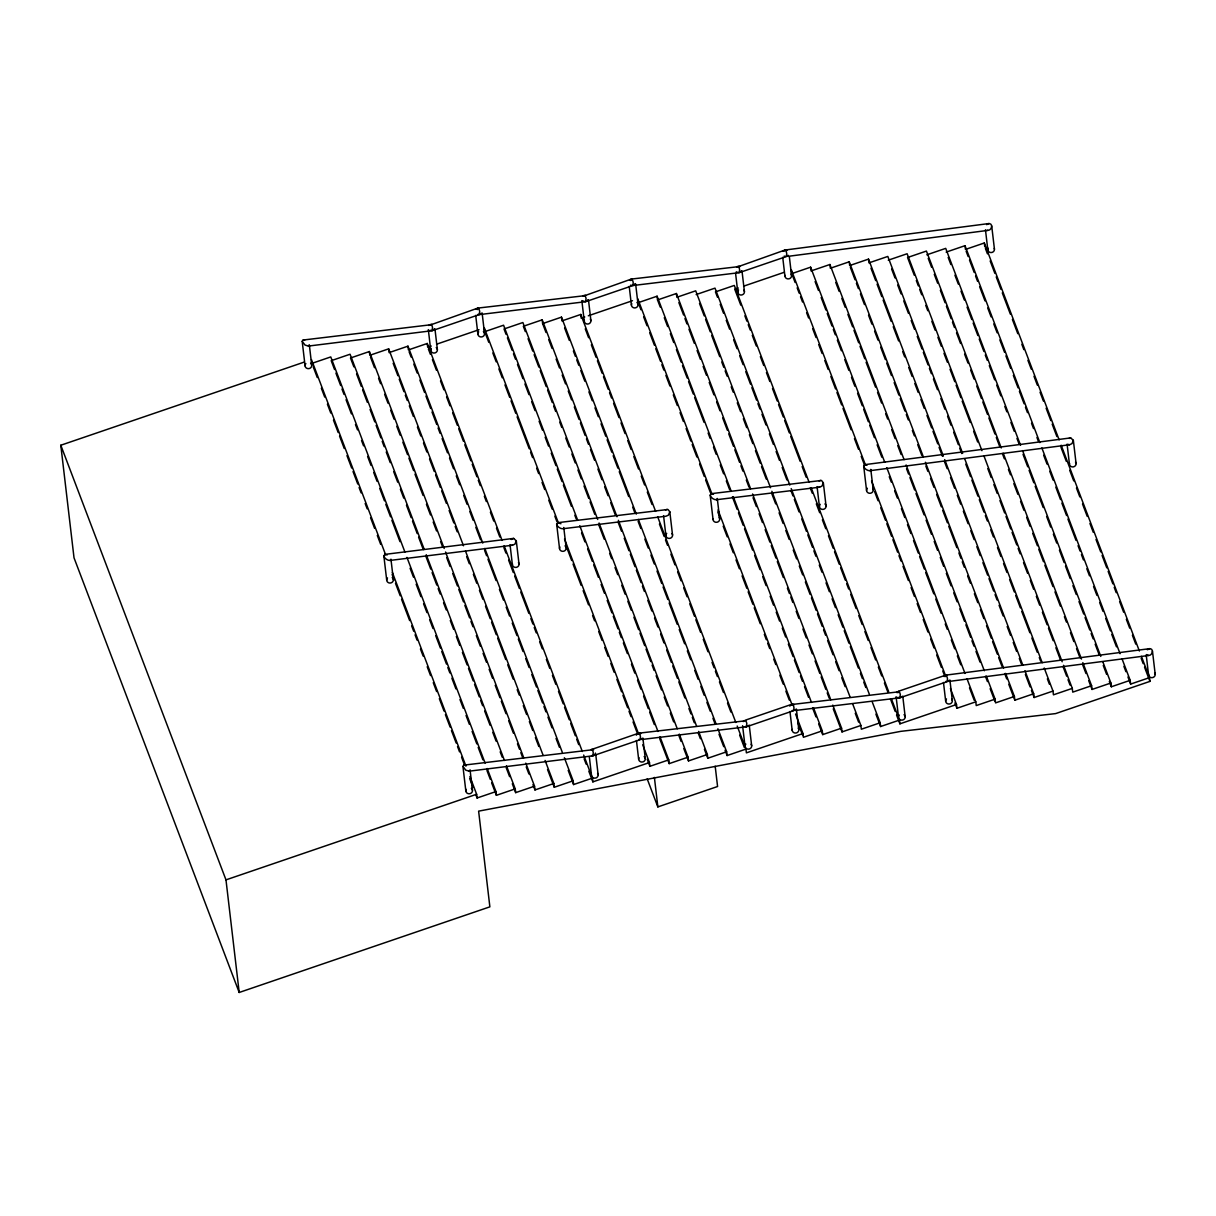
<?xml version="1.0" encoding="UTF-8"?>
<svg xmlns="http://www.w3.org/2000/svg" width="1216" height="1216" viewBox="0 0 1216 1216"><rect width="100%" height="100%" fill="white"/><g stroke="black" fill="none" stroke-linecap="round" stroke-linejoin="round"><path stroke-width="1.5" d="M516.298 540.816L514.915 544.145L512.483 545.239L390.032 560.439C387.342 560.85 382.052 556.806 384.742 554.405L513.638 538.399L516.298 540.816L519.019 564.057M669.818 511.799L668.435 515.143L666.003 516.222L562.856 528.747C560.15 529.142 554.876 525.084 557.551 522.698L667.964 509.474L669.818 511.799L672.539 535.04M823.338 482.782L821.955 486.126L819.523 487.206L716.376 499.73C713.67 500.126 708.396 496.067 711.071 493.681L821.484 480.457L823.338 482.782L826.059 506.023M737.23 267.018L784.974 250.04L989.049 223.531C993.502 223.714 991.633 230.538 987.909 230.386L788.12 256.333M1073.348 440.314L1071.965 443.658L1069.548 444.752L869.896 470.698C867.19 471.124 861.916 467.081 864.591 464.679L1070.688 437.912L1073.348 440.314L1076.084 463.57M897.94 692.786L898.32 691.326L945.729 675.154L1149.804 648.645C1154.258 648.812 1152.388 655.637 1148.664 655.485L948.875 681.446M945.09 676.674L945.455 675.23M477.295 309.594L477.949 308.074L584.957 295.67A3.253 1.018 76.7 0 1 586.066 298.558L585.565 301.705L479.195 314.625L479.697 311.478A3.253 1.018 76.7 0 0 478.587 308.575L477.949 308.074M630.815 280.577L631.469 279.057L738.477 266.654A3.253 1.018 76.7 0 1 739.586 269.542L739.358 272.612L786.509 256.5L786.706 253.445A3.253 0.988 76.5 0 0 785.597 250.557L784.974 250.04M302.191 341.316L303.103 340.039L431.437 324.687A3.253 1.003 76.6 0 1 432.531 327.575L432.06 330.722L308.408 346.074L305.018 345.055L302.191 341.316L305.079 365.864M462.946 766.43L463.858 765.138L592.192 749.786A3.253 1.003 76.6 0 1 593.286 752.689L592.815 755.835L469.163 771.172L465.774 770.154L462.946 766.43L465.834 790.962M784.381 250.906L784.715 250.116M430.19 325.052L477.675 308.15M583.71 296.035L631.195 279.133M638.096 734.054L638.704 733.187L745.712 720.769A3.253 1.018 76.7 0 1 746.822 723.672L746.32 726.818L641.82 739.495M638.43 733.263L591.082 749.664A3.329 3.086 -6.7 0 1 593.621 749.755M585.838 301.629L632.989 285.517L633.202 282.462A3.253 1.018 76.7 0 0 632.107 279.558L631.469 279.057M593.074 755.744L640.224 739.647L640.437 736.577A3.253 1.018 76.7 0 0 639.342 733.689L638.704 733.187M795.34 710.478L899.84 697.802L900.326 694.655A3.253 1.018 76.7 0 0 899.232 691.752L791.738 704.535A3.329 3.086 -6.7 0 1 794.291 704.626M746.594 726.742L793.744 710.63L793.957 707.56A3.253 1.018 76.7 0 0 792.862 704.672L792.224 704.17M870.732 469.999L869.896 470.698M390.868 559.755L390.032 560.439M469.999 770.488L469.163 771.172M717.212 499.046L716.376 499.73M986.632 224.641L989.049 223.531M1147.372 649.739L1149.804 648.645M511.206 539.494L513.638 538.399M308.408 346.074L309.32 344.782L311.722 365.286M1069.016 438.429L1070.688 437.912M665.471 509.914L667.158 509.398M818.991 480.898L820.663 480.381M1141.398 656.336L1149.5 677.631L1149.941 681.386L1055.64 713.594L900.798 731.348L478.618 811.148L489.866 906.847L239.202 992.469L74.024 557.825L60.8 445.238L304.304 362.064M311.904 363.371L330.767 356.926L404.928 552.064M444.205 548.462L369.36 351.546L350.497 357.99L353.871 366.852M432.318 330.646L479.469 314.534M463.494 545.771L388.664 348.855L369.801 355.3L369.36 351.546M482.798 543.081L407.968 346.165L389.105 352.61L388.664 348.855M502.102 540.406L427.257 343.474L408.409 349.919L407.968 346.165M431.239 346.028L427.698 347.229L427.257 343.474M436.544 344.219L478.982 329.718M488.771 342.304L484.728 331.664L503.576 325.219L577.737 520.357M617.014 516.754L542.184 319.838L523.321 326.283L525.342 331.603M545.999 332.47L542.625 323.593L561.488 317.148L636.318 514.079M655.622 511.389L580.777 314.458L561.929 320.902L561.488 317.148M584.759 317.011L581.218 318.212L580.777 314.458M588.301 315.795L632.502 300.702M731.257 491.355L657.096 296.202L638.248 302.647L637.807 298.893L711.968 494.03M660.242 307.055L657.537 299.957L676.4 293.512L750.561 488.665M696.145 294.576L714.993 288.131L789.838 485.062M738.279 287.994L734.738 289.195L740.802 305.17M743.584 286.186L784.244 272.293M884.777 462.338L810.616 267.186L791.753 273.63L791.312 269.876L865.473 465.014M904.081 459.648L829.92 264.495L811.057 270.94L810.616 267.186M923.385 456.958L849.224 261.805L830.361 268.25L829.92 264.495M943.358 456.046L868.513 259.114L849.665 265.559L849.224 261.805M888.258 260.178L907.121 253.749L981.95 450.665M926.866 254.813L945.714 248.368L1020.558 445.284M946.154 252.122L965.018 245.678L1039.847 442.594M1059.151 439.903L984.322 242.987L965.458 249.432L965.018 245.678M239.202 992.469L225.978 879.867L476.642 794.261L469.893 776.507M475.73 794.458L477.082 798L495.946 791.57L487.175 768.497M491.659 782.906L496.386 795.325L515.234 788.88L506.479 765.806M512.316 783.758L515.675 792.634L534.538 786.19L525.783 763.131M532.958 784.624L534.979 789.944L553.842 783.499L545.072 760.441M791.95 704.246L745.074 720.267M547.534 769.515L554.283 787.254L573.146 780.809L564.376 757.75M568.191 770.366L573.587 784.563L592.435 778.118L583.68 755.06M588.833 771.233L592.876 781.873L649.466 762.554L642.717 744.815M647.201 759.21L649.906 766.308L668.754 759.863L659.999 736.805M659.756 738.781L669.195 763.618L688.058 757.173L679.288 734.114M683.787 748.509L688.499 760.927L707.362 754.482L698.592 731.424M704.429 749.36L707.803 758.237L726.651 751.792L717.896 728.734M725.07 750.226L727.107 755.546L745.955 749.102L737.2 726.043M900.114 697.726L947.264 681.614L947.462 678.558A3.253 0.988 76.5 0 0 946.352 675.655L945.729 675.154M795.568 714.02L802.97 733.537L746.396 752.856L745.955 749.102M813.519 707.788L822.274 730.846L803.411 737.291L802.97 733.537M818.672 723.946L822.715 734.601L841.578 728.156L832.808 705.098M833.249 708.852L842.019 731.91L860.882 725.466L852.781 704.17M872.085 701.495L880.171 722.775L861.323 729.22L860.882 725.466M875.9 714.111L880.612 726.53L899.475 720.085L891.389 698.805M896.542 714.978L899.916 723.839L956.49 704.52L950.426 688.545M647.186 778.848L657.856 806.907L717.577 786.509L715.19 766.232M954.91 702.954L956.931 708.274L975.794 701.83L967.024 678.771M986.328 676.081L995.098 699.139L976.235 705.584L975.794 701.83M1005.632 673.39L1014.402 696.449L995.539 702.894L995.098 699.139M1008.763 684.243L1014.843 700.203L1033.691 693.758L1024.936 670.7M1031.442 690.414L1034.132 697.513L1052.995 691.068L1044.225 668.01M1063.529 665.319L1072.299 688.378L1053.436 694.822L1052.995 691.068M1082.833 662.629L1091.603 685.702L1072.74 692.132L1072.299 688.378M1088.67 680.58L1092.044 689.442L1110.892 683.012L1102.806 661.717M1109.311 681.431L1111.333 686.766L1130.196 680.322L1122.11 659.026M1127.946 676.978L1130.637 684.076L1149.5 677.631M632.989 285.517L739.085 272.688M864.591 464.679L867.054 465.15M303.103 340.039L304.654 340.161M384.742 554.405L387.205 554.891M463.858 765.138L466.321 765.624M711.071 493.681L713.534 494.167M557.551 522.698L560.956 523.731M987.103 230.295L987.909 230.386M1069.548 444.752L1068.013 444.372M1148.664 655.485L1146.566 654.588M511.678 545.163L512.483 545.239M818.718 487.13L819.523 487.206M1061.173 445.223L1139.377 651.016M985.431 248.52L987.453 253.84M990.158 260.938L994.87 273.357M996.223 276.898L1000.935 289.317M1002.288 292.874L1010.374 314.154M1012.396 319.474L1017.792 333.67M1021.835 344.31L1023.857 349.63M1027.9 360.286L1031.274 369.147M1033.98 376.246L1037.339 385.122M1040.045 392.206L1043.419 401.082M1046.11 408.181L1050.837 420.599M1052.174 424.141L1056.902 436.559M1060.945 447.214L1066.341 461.396M1069.7 470.273L1073.758 480.913M1076.449 488.011L1079.823 496.888M1082.514 503.971L1087.241 516.39M1089.931 523.488L1093.306 532.365M1095.996 539.463L1100.723 551.882M1102.076 555.423L1106.788 567.842M1108.141 571.398L1112.853 583.817M1114.206 587.358L1116.227 592.678M1119.602 601.555L1123.645 612.195M1126.335 619.294L1129.71 628.155M1132.4 635.254L1135.774 644.13M1141.17 658.312L1143.192 663.647M1144.545 667.189L1149.941 681.386M1041.869 447.914L1120.088 653.706M966.127 251.21L968.149 256.53M969.502 260.072L974.229 272.49M975.566 276.047L977.588 281.367M979.625 286.687L985.006 300.884M987.711 307.967L991.086 316.844M993.776 323.942L997.15 332.804M999.841 339.902L1004.568 352.321M1005.906 355.878L1010.633 368.296M1013.323 375.394L1018.05 387.813M1019.388 391.354L1024.115 403.773M1025.468 407.314L1027.49 412.65M1031.533 423.29L1033.554 428.61M1036.929 437.471L1038.266 441.028M1043.662 455.225L1047.037 464.086M1049.727 471.185L1053.102 480.062M1055.807 487.145L1060.519 499.563M1061.872 503.12L1066.584 515.538M1067.937 519.08L1076.023 540.375M1078.045 545.695L1080.066 551.015M1081.419 554.572L1083.441 559.892M1086.815 568.754L1089.506 575.852M1093.549 586.492L1096.923 595.369M1099.629 602.467L1102.988 611.329M1105.694 618.427L1110.406 630.846M1111.758 634.402L1116.486 646.821M1123.888 666.338L1125.925 671.658M1022.58 450.604L1100.784 656.397M948.176 257.442L950.882 264.541M954.925 275.181L958.299 284.058M960.99 291.141L964.364 300.018M967.054 307.116L971.782 319.534M973.134 323.076L977.846 335.494M979.199 339.051L983.911 351.47M985.264 355.011L987.286 360.331M989.307 365.651L994.703 379.848M996.725 385.168L1000.768 395.823M1004.811 406.463L1006.833 411.783M1010.876 422.423L1014.25 431.3M1016.956 438.398L1018.978 443.718M1023.021 454.358L1027.733 466.777M1029.086 470.334L1033.798 482.752M1035.15 486.294L1043.237 507.574M1046.611 516.45L1050.654 527.09M1053.36 534.189L1056.734 543.066M1059.425 550.164L1064.137 562.582M1065.49 566.124L1070.217 578.542M1072.907 585.641L1076.282 594.502M1078.972 601.601L1083.699 614.019M1085.037 617.576L1089.764 629.994M1091.117 633.536L1093.138 638.856M1095.16 644.176L1099.203 654.831M1103.246 665.471L1106.621 674.348M1001.254 447.974L926.425 251.058L907.562 257.503L914.295 275.242M1003.276 453.294L1081.48 659.087M928.203 258.354L931.578 267.231M934.268 274.33L937.642 283.191M940.348 290.29L945.06 302.708M946.413 306.25L951.125 318.668M952.478 322.225L954.499 327.545M956.521 332.865L960.564 343.505M964.607 354.16L967.982 363.022M970.687 370.12L974.046 378.997M976.752 386.08L981.464 398.498M982.817 402.055L987.544 414.474M988.882 418.015L994.946 433.99M996.299 437.532L999.674 446.409M1002.364 453.507L1004.386 458.827M1008.444 469.467L1010.466 474.787M1013.825 483.664L1017.868 494.304M1020.574 501.402L1023.948 510.264M1026.638 517.362L1030.013 526.239M1032.703 533.338L1037.43 545.756M1038.768 549.298L1043.495 561.716M1044.848 565.258L1052.934 586.553M1054.956 591.873L1060.352 606.07M1064.395 616.71L1066.417 622.03M1070.46 632.685L1073.834 641.546M1076.525 648.645L1079.899 657.522M1082.605 664.605L1085.964 673.482M983.972 455.985L1062.176 661.778M916.317 280.562L918.354 285.882M919.691 289.423L921.713 294.758M925.756 305.398L927.778 310.718M931.836 321.358L935.195 330.235M937.901 337.334L941.275 346.195M943.966 353.294L947.34 362.17M950.03 369.269L954.758 381.672M956.095 385.229L960.822 397.647M962.175 401.189L970.262 422.484M973.636 431.346L977.679 442.001M987.787 468.601L991.162 477.478M993.852 484.576L997.226 493.438M999.917 500.536L1004.644 512.954M1005.997 516.511L1010.709 528.93M1012.062 532.471L1016.774 544.89M1018.126 548.446L1020.148 553.766M1023.522 562.628L1027.566 573.283M1030.256 580.366L1033.63 589.243M1036.336 596.342L1039.695 605.203M1042.401 612.302L1047.113 624.72M1048.466 628.277L1053.178 640.695M1055.883 647.778L1060.595 660.197M1063.301 667.295L1066.675 676.172M1068.013 679.714L1070.034 685.034M962.646 453.355L887.817 256.439L868.954 262.869L868.513 259.114M964.683 458.675L1042.203 662.69M891.632 269.055L895.006 277.932M897.697 285.015L901.071 293.892M903.762 300.99L908.489 313.409M911.179 320.507L914.554 329.369M917.244 336.467L921.971 348.886M923.324 352.442L928.036 364.861M929.389 368.402L931.41 373.722M933.432 379.042L937.475 389.698M940.85 398.559L944.893 409.199M947.583 416.298L950.958 425.174M953.663 432.273L958.375 444.691M959.728 448.233L961.75 453.553M965.793 464.193L970.505 476.611M971.858 480.168L977.922 496.128M979.275 499.685L983.987 512.103M985.34 515.645L987.362 520.965M990.736 529.842L993.426 536.94M997.485 547.58L1000.844 556.457M1003.55 563.54L1006.924 572.417M1009.614 579.515L1014.326 591.934M1015.679 595.475L1020.406 607.894M1021.744 611.45L1029.846 632.73M1031.867 638.05L1037.263 652.247M1039.285 657.567L1040.622 661.124M1047.371 678.862L1049.393 684.182M944.695 459.587L1022.914 665.38M870.975 268.189L875.702 280.607M877.055 284.164L881.767 296.582M883.12 300.124L891.206 321.419M893.228 326.739L898.624 340.936M902.667 351.576L904.689 356.896M908.732 367.536L912.106 376.413M914.797 383.511L918.171 392.373M920.877 399.471L924.236 408.348M926.942 415.446L931.654 427.865M933.006 431.406L937.734 443.825M939.071 447.382L942.446 456.243M944.467 461.563L947.173 468.662M950.532 477.538L954.575 488.178M957.281 495.277L960.655 504.138M963.346 511.237L968.073 523.655M970.763 530.754L974.138 539.63M976.828 546.714L980.202 555.59M982.893 562.689L987.62 575.107M988.973 578.649L993.685 591.067M995.038 594.624L997.059 599.944M999.081 605.264L1003.124 615.904M1007.167 626.559L1010.542 635.421M1013.232 642.519L1016.606 651.396M1019.297 658.479L1021.334 663.814M1025.377 674.454L1030.089 686.873M925.406 462.278L1003.61 668.07M850.334 267.338L855.046 279.756M856.398 283.298L858.42 288.633M860.442 293.953L864.485 304.593M868.543 315.233L871.902 324.11M874.608 331.208L877.982 340.07M880.673 347.168L885.385 359.586M886.738 363.128L891.465 375.546M894.155 382.645L898.882 395.063M900.22 398.62L904.947 411.038M906.285 414.58L908.306 419.9M912.365 430.555L914.386 435.875M917.746 444.737L921.804 455.392M925.847 466.032L927.869 471.352M930.559 478.45L933.934 487.312M936.624 494.41L941.351 506.829M942.704 510.386L947.416 522.804M948.769 526.346L956.855 547.641M958.877 552.961L960.898 558.281M962.251 561.822L964.273 567.142M967.647 576.019L970.338 583.118M974.381 593.758L977.755 602.634M980.446 609.733L983.82 618.594M986.526 625.693L991.238 638.111M992.59 641.653L997.302 654.071M998.655 657.628L1002.03 666.49M1004.72 673.588L1006.742 678.908M906.102 464.968L984.306 670.761M835.757 282.446L839.116 291.308M841.822 298.406L845.196 307.283M847.886 314.382L852.614 326.8M853.951 330.342L858.678 342.76M860.016 346.317L864.743 358.735M866.096 362.277L875.535 387.114M877.557 392.434L881.6 403.074M885.643 413.729L887.665 419.049M891.708 429.689L895.082 438.566M897.773 445.649L901.147 454.526M906.543 468.722L908.565 474.042M909.918 477.584L914.63 490.002M915.982 493.559L924.069 514.839M926.09 520.159L931.486 534.356M934.192 541.454L937.551 550.331M940.257 557.414L943.616 566.291M946.322 573.39L951.034 585.808M953.739 592.906L957.114 601.768M959.804 608.866L964.516 621.285M965.869 624.826L970.596 637.245M971.934 640.802L973.955 646.122M975.992 651.442L980.035 662.082M985.416 676.278L987.453 681.598M990.143 688.697L994.855 701.115M886.798 467.658L965.002 673.436M815.1 281.58L818.474 290.457M821.165 297.555L825.892 309.974M827.245 313.515L831.957 325.934M833.31 329.49L835.331 334.81M837.353 340.13L841.396 350.77M844.77 359.647L848.814 370.287M851.504 377.386L854.878 386.247M857.584 393.346L862.296 405.764M863.649 409.321L868.361 421.739M869.714 425.281L874.426 437.699M877.131 444.798L881.843 457.216M889.261 476.733L891.282 482.053M894.657 490.914L897.362 498.013M901.406 508.668L904.765 517.53M907.47 524.628L910.845 533.505M913.535 540.588L918.262 553.006M919.6 556.563L924.327 568.982M925.665 572.523L933.766 593.818M935.788 599.138L941.184 613.335M945.227 623.975L947.249 629.295M951.292 639.935L954.666 648.812M957.357 655.91L960.731 664.772M969.502 687.846L974.214 700.264M871.553 480.989L945.714 676.126M792.437 275.409L795.127 282.492M797.149 287.827L799.17 293.147M800.523 296.689L802.545 302.009M806.588 312.664L808.61 317.984M812.653 328.624L816.027 337.501M818.733 344.584L822.092 353.461M824.798 360.559L828.172 369.421M830.862 376.519L835.574 388.938M836.927 392.494L841.654 404.913M842.992 408.454L851.094 429.75M854.453 438.611L858.511 449.266M861.202 456.35L864.576 465.226M874.684 491.842L878.058 500.703M880.749 507.802L885.476 520.22M886.814 523.762L891.541 536.18M892.894 539.737L897.606 552.155M898.958 555.697L900.98 561.017M903.002 566.352L908.398 580.534M911.088 587.632L914.462 596.509M917.153 603.607L920.527 612.469M923.233 619.567L927.945 631.986M930.65 639.084L934.01 647.946M936.715 655.044L941.427 667.462M942.78 671.019L944.802 676.339M809.142 482.372L734.297 285.441L715.434 291.886L717.47 297.206M811.163 487.692L888.683 691.706M744.861 315.81L746.882 321.13M748.22 324.687L750.242 330.007M752.263 335.327L756.322 345.967M760.365 356.622L763.724 365.484M766.43 372.582L769.804 381.459M772.494 388.542L777.222 400.961M778.559 404.518L783.286 416.936M784.624 420.478L789.351 432.896M790.704 436.453L800.143 461.29M802.165 466.61L806.208 477.25M810.251 487.89L812.273 493.21M816.316 503.865L819.69 512.726M822.381 519.825L825.755 528.702M828.461 535.8L833.173 548.218M834.526 551.76L839.238 564.178M840.59 567.72L845.302 580.138M846.655 583.695L848.677 589.015M850.698 594.335L856.094 608.532M858.785 615.63L862.159 624.492M864.865 631.59L868.224 640.467M870.93 647.55L875.642 659.969M878.347 667.067L881.722 675.944M884.412 683.042L887.786 691.904M890.477 699.002L895.204 711.421M791.19 488.604L869.394 694.397M720.161 304.304L723.535 313.181M726.226 320.279L729.6 329.141M733.643 339.796L737.018 348.658M739.708 355.756L743.082 364.633M745.773 371.716L750.5 384.134M751.853 387.691L756.565 400.11M757.918 403.651L759.939 408.971M761.961 414.306L766.004 424.946M769.378 433.808L773.422 444.463M776.112 451.546L779.486 460.423M782.192 467.522L786.904 479.94M790.947 490.58L792.969 495.9M794.322 499.457L799.034 511.875M801.739 518.974L806.451 531.392M807.804 534.934L812.531 547.352M813.869 550.894L815.89 556.229M819.265 565.09L821.97 572.189M826.014 582.829L829.373 591.706M832.078 598.804L835.453 607.666M838.143 614.764L842.87 627.182M844.208 630.739L848.935 643.158M850.273 646.699L858.374 667.994M860.396 673.314L862.418 678.634M863.77 682.176L865.792 687.496M770.534 487.738L695.704 290.822L676.841 297.266L676.4 293.512M771.886 491.294L850.09 697.087M699.504 303.453L704.231 315.871M705.584 319.413L710.296 331.831M711.649 335.388L719.735 356.668M721.757 361.988L723.778 367.308M725.131 370.865L727.153 376.185M731.196 386.825L733.218 392.145M737.261 402.8L740.635 411.662M743.341 418.76L746.7 427.637M749.406 434.735L752.78 443.597M755.47 450.695L760.182 463.114M761.535 466.655L766.262 479.074M771.643 493.27L775.702 503.91M779.061 512.787L783.104 523.427M785.81 530.526L789.184 539.402M793.227 550.042L796.602 558.904M799.292 566.002L802.666 574.879M805.357 581.978L810.084 594.396M811.422 597.938L816.149 610.356M817.502 613.913L822.214 626.331M823.566 629.873L825.588 635.193M827.61 640.513L833.006 654.71M835.696 661.808L839.07 670.67M841.761 677.768L845.135 686.645M855.243 713.26L858.618 722.122M752.582 493.985L830.786 699.778M678.862 302.586L683.59 315.005M684.927 318.562L686.949 323.882M688.97 329.202L694.366 343.398M697.072 350.482L700.431 359.358M703.137 366.457L706.511 375.318M709.202 382.417L713.914 394.835M716.619 401.934L719.994 410.81M722.684 417.909L727.411 430.327M728.749 433.869L733.476 446.287M734.814 449.829L739.541 462.247M740.894 465.804L742.915 471.124M746.29 480.001L748.98 487.084M753.023 497.739L756.398 506.601M759.088 513.699L762.462 522.576M765.153 529.674L769.88 542.093M771.233 545.634L775.945 558.053M777.298 561.594L783.362 577.57M787.406 588.21L789.427 593.53M790.78 597.086L792.802 602.406M796.176 611.268L798.866 618.366M802.91 629.006L806.284 637.883M808.99 644.982L812.349 653.843M815.054 660.942L819.766 673.36M821.119 676.917L825.831 689.335M827.184 692.877L829.206 698.197M733.278 496.675L811.482 702.453M664.286 317.695L667.66 326.572M670.35 333.67L673.725 342.532M676.415 349.63L681.142 362.049M682.48 365.59L687.207 378.009M688.56 381.566L693.272 393.984M694.625 397.526L704.064 422.362M708.107 433.002L710.129 438.338M713.503 447.199L716.194 454.298M720.237 464.938L723.611 473.814M726.302 480.913L729.676 489.774M732.382 496.873L737.094 509.291M738.446 512.848L743.158 525.266M744.511 528.808L752.598 550.103M754.619 555.423L760.015 569.605M762.721 576.703L766.08 585.58M770.138 596.22L773.498 605.097M776.203 612.195L779.562 621.057M782.268 628.155L785.642 637.032M788.333 644.115L793.06 656.534M794.398 660.09L799.125 672.509M800.462 676.05L802.499 681.37M804.521 686.69L808.564 697.346M812.607 707.986L815.982 716.862M718.033 510.006L792.194 705.143M638.917 304.426L640.938 309.746M643.629 316.844L647.003 325.706M649.709 332.804L654.421 345.222M655.774 348.764L660.486 361.182M661.838 364.739L663.86 370.059M665.882 375.379L669.925 386.019M673.299 394.896L677.342 405.536M680.048 412.634L683.407 421.511M686.113 428.61L690.825 441.028M692.178 444.57L696.89 456.988M699.595 464.086L704.307 476.505M705.66 480.046L710.372 492.465M717.79 511.982L719.811 517.302M723.186 526.178L727.229 536.818M729.934 543.917L733.309 552.778M735.999 559.877L739.374 568.754M742.064 575.852L746.791 588.27M748.129 591.812L752.856 604.23M754.209 607.787L760.274 623.747M764.317 634.387L766.338 639.707M767.691 643.264L769.713 648.584M773.756 659.224L775.778 664.544M779.821 675.199L783.195 684.061M785.886 691.159L789.26 700.036M798.03 723.094L802.742 735.513M657.643 516.709L735.847 722.502M585.261 328.867L588.635 337.729M591.341 344.827L596.053 357.246M597.406 360.787L602.118 373.206M603.47 376.762L608.182 389.181M609.535 392.722L611.557 398.042M613.578 403.378L618.974 417.559M620.996 422.879L625.039 433.534M627.745 440.633L631.119 449.494M633.81 456.593L638.522 469.011M641.227 476.11L644.602 484.971M647.292 492.07L652.019 504.488M659.422 524.005L664.149 536.423M665.502 539.98L667.523 545.3M670.882 554.162L674.941 564.817M677.631 571.9L681.006 580.777M683.696 587.875L687.07 596.737M689.761 603.835L694.488 616.254M695.841 619.81L700.553 632.229M703.258 639.312L707.97 651.73M712.014 662.386L714.035 667.706M715.388 671.247L717.41 676.567M719.431 681.902L723.474 692.542M727.518 703.182L730.892 712.059M739.662 735.118L744.374 747.536M638.339 519.399L715.874 723.414M564.619 328.001L569.331 340.419M573.39 351.059L575.411 356.394M576.749 359.936L578.77 365.256M580.792 370.576L584.85 381.231M588.894 391.871L592.268 400.733M594.958 407.831L598.333 416.708M601.023 423.806L605.75 436.225M607.088 439.766L611.815 452.185M613.168 455.726L617.88 468.145M619.233 471.702L628.672 496.538M632.715 507.178L634.737 512.498M638.111 521.375L640.802 528.474M644.845 539.114L648.219 547.99M650.91 555.074L654.284 563.95M656.99 571.049L661.702 583.467M663.054 587.009L667.766 599.427M669.119 602.984L677.206 624.264M679.227 629.584L684.623 643.781M687.329 650.879L690.688 659.741M694.731 670.396L698.106 679.258M700.811 686.356L704.17 695.233M706.876 702.331L710.25 711.193M712.941 718.291L714.962 723.611M719.006 734.251L723.733 746.67M618.366 520.311L696.57 726.104M548.69 339.568L552.064 348.43M556.107 359.07L559.482 367.946M562.172 375.045L565.546 383.906M568.237 391.005L571.611 399.882M574.317 406.98L579.029 419.398M580.382 422.94L585.094 435.358M586.446 438.915L588.468 444.235M590.49 449.555L594.533 460.195M597.907 469.072L601.95 479.712M604.641 486.81L608.015 495.672M610.721 502.77L615.433 515.189M618.138 522.287L621.498 531.164M624.203 538.247L628.915 550.666M630.268 554.222L634.98 566.641M636.333 570.182L641.06 582.601M642.398 586.158L644.419 591.478M647.794 600.339L651.837 610.994M654.542 618.093L657.917 626.954M660.607 634.053L663.982 642.93M666.672 650.013L671.399 662.431M672.737 665.988L677.464 678.406M678.817 681.948L684.882 697.923M688.925 708.563L690.946 713.883M692.299 717.425L694.321 722.76M698.364 733.4L700.386 738.72M597.71 519.445L522.88 322.529L504.017 328.974L506.038 334.294M599.062 523.002L677.266 728.779M528.048 338.702L532.76 351.12M534.113 354.662L538.825 367.08M540.178 370.637L546.242 386.597M547.595 390.154L552.307 402.572M553.66 406.114L555.682 411.434M559.725 422.089L561.746 427.409M565.79 438.049L569.164 446.926M571.87 454.009L575.229 462.886M577.934 469.984L581.309 478.846M583.999 485.944L588.726 498.362M590.064 501.919L594.791 514.338M598.834 524.978L604.23 539.174M609.626 553.356L611.648 558.676M615.007 567.553L617.713 574.651M621.756 585.291L625.13 594.168M627.821 601.266L631.195 610.128M633.886 617.226L638.613 629.645M639.95 633.186L644.678 645.605M646.03 649.162L650.742 661.58M652.095 665.122L654.117 670.442M656.138 675.777L661.534 689.958M664.225 697.057L667.599 705.934M670.29 713.032L673.664 721.894M679.06 736.09L681.082 741.41M579.758 525.692L657.978 731.47M507.391 337.835L512.118 350.254M513.456 353.81L515.478 359.13M517.499 364.45L522.895 378.647M524.917 383.967L528.96 394.607M531.666 401.706L535.04 410.582M539.083 421.222L542.458 430.099M545.148 437.182L548.522 446.059M551.213 453.158L555.94 465.576M557.278 469.118L562.005 481.536M563.358 485.093L571.444 506.373M574.818 515.25L576.156 518.791M581.552 532.988L584.926 541.865M587.617 548.948L592.344 561.366M593.697 564.923L598.409 577.342M601.099 584.44L604.474 593.302M607.179 600.4L611.891 612.818M613.244 616.36L617.956 628.778M619.309 632.335L621.33 637.655M623.352 642.975L627.395 653.615M631.438 664.27L634.813 673.132M637.518 680.23L640.878 689.107M643.583 696.206L648.295 708.624M649.648 712.166L654.36 724.584M558.448 523.047L484.287 327.91L484.728 331.664M564.513 539.022L638.674 734.16M492.814 352.944L496.189 361.821M498.879 368.919L502.254 377.781M504.944 384.879L509.671 397.298M511.009 400.854L515.736 413.273M517.089 416.814L529.218 448.75M530.571 452.291L532.593 457.611M536.636 468.266L538.658 473.586M542.032 482.448L544.722 489.546M548.766 500.202L552.14 509.063M554.846 516.162L556.867 521.482M566.975 548.097L571.687 560.515M573.04 564.057L581.126 585.352M583.148 590.672L588.544 604.869M592.587 615.509L594.609 620.829M598.667 631.469L602.026 640.346M604.732 647.444L608.106 656.306M610.797 663.404L614.171 672.281M616.862 679.379L621.589 691.798M622.926 695.339L627.654 707.758M629.006 711.299L631.028 716.634M633.05 721.954L637.093 732.594M504.123 545.726L582.327 751.503M428.382 349.007L430.403 354.327M432.425 359.647L436.468 370.302M440.511 380.942L443.886 389.804M446.576 396.902L449.95 405.779M452.656 412.878L457.368 425.296M458.721 428.838L463.433 441.256M464.786 444.813L470.85 460.773M472.203 464.314L476.915 476.733M478.268 480.29L480.29 485.61M484.333 496.25L486.354 501.57M490.398 512.225L493.772 521.086M496.478 528.185L499.837 537.062M503.895 547.702L505.917 553.022M508.607 560.12L513.319 572.538M514.672 576.08L519.399 588.498M520.737 592.055L528.838 613.335M530.86 618.655L532.882 623.99M534.219 627.532L536.256 632.852M539.615 641.729L542.321 648.827M546.364 659.467L549.738 668.329M552.429 675.427L555.803 684.304M558.494 691.402L563.221 703.821M564.558 707.362L569.286 719.781M570.638 723.338L575.35 735.756M576.703 739.298L578.725 744.618M584.121 758.814L586.142 764.134M484.819 548.416L562.354 752.43M409.078 351.698L411.099 357.018M413.805 364.116L417.164 372.978M419.87 380.076L424.582 392.494M425.934 396.051L430.646 408.47M431.999 412.011L436.726 424.43M438.064 427.986L440.086 433.306M442.107 438.626L447.503 452.823M449.525 458.143L453.568 468.783M456.274 475.882L459.648 484.743M463.691 495.398L467.066 504.26M469.756 511.358L473.13 520.235M475.821 527.334L480.548 539.752M484.591 550.392L486.613 555.712M487.966 559.254L496.052 580.549M499.426 589.426L503.47 600.066M506.16 607.164L509.534 616.026M512.225 623.124L516.952 635.542M518.305 639.084L523.017 651.502M525.707 658.601L529.082 667.478M531.787 674.576L536.499 686.994M537.852 690.536L542.564 702.954M543.917 706.511L545.938 711.831M547.96 717.151L552.003 727.791M556.046 738.431L559.421 747.308M465.515 551.106L543.05 755.121M393.148 363.25L397.875 375.668M399.213 379.225L403.94 391.643M405.278 395.185L407.314 400.505M409.336 405.84L413.379 416.48M417.422 427.12L420.797 435.997M423.487 443.08L426.862 451.957M429.552 459.055L434.279 471.474M435.617 475.015L440.344 487.434M441.697 490.99L446.409 503.409M449.114 510.507L453.826 522.926M455.179 526.467L457.201 531.787M466.64 556.624L469.33 563.722M473.374 574.362L476.748 583.239M479.438 590.338L482.813 599.199M485.518 606.298L490.23 618.716M491.583 622.273L496.295 634.691M497.648 638.233L505.734 659.528M507.756 664.848L513.152 679.03M517.195 689.685L519.217 695.005M523.275 705.645L526.634 714.522M529.34 721.605L532.714 730.482M535.405 737.58L538.779 746.442M445.542 552.018L523.746 757.796M370.485 357.078L374.528 367.718M378.571 378.358L380.593 383.678M384.636 394.334L388.01 403.195M390.701 410.294L394.075 419.17M396.766 426.269L400.14 435.13M402.846 442.229L407.558 454.647M408.91 458.189L413.622 470.607M414.975 474.164L423.062 495.444M426.436 504.321L430.479 514.961M433.185 522.059L436.544 530.936M440.587 541.576L442.624 546.896M446.667 557.536L450.026 566.413M452.732 573.511L457.444 585.93M458.797 589.471L463.524 601.89M464.862 605.446L469.589 617.865M470.926 621.406L472.948 626.726M476.322 635.603L480.366 646.243M483.071 653.342L486.446 662.203M489.136 669.302L492.51 678.178M495.201 685.277L499.928 697.695M501.266 701.237L505.993 713.655M508.683 720.754L513.41 733.172M517.454 743.812L519.475 749.132M520.828 752.689L522.85 758.009M526.224 766.87L528.914 773.969M424.217 549.374L350.056 354.236L331.208 360.681L334.567 369.542M426.254 554.709L504.458 760.486M356.577 373.95L361.289 386.369M362.642 389.926L367.354 402.344M370.059 409.442L374.771 421.861M376.124 425.402L380.836 437.821M382.189 441.362L384.21 446.698M386.232 452.018L390.275 462.658M393.65 471.534L397.693 482.174M400.398 489.273L403.758 498.134M406.463 505.233L411.175 517.651M412.528 521.208L417.255 533.626M418.593 537.168L423.32 549.586M426.01 556.685L430.738 569.103M432.075 572.645L436.802 585.063M438.155 588.62L440.177 593.94M443.536 602.802L446.242 609.9M450.285 620.54L453.659 629.417M456.35 636.515L459.724 645.377M462.414 652.475L467.142 664.894M468.494 668.45L473.206 680.869M474.559 684.41L479.271 696.829M480.624 700.386L482.646 705.706M484.667 711.026L490.063 725.222M492.754 732.306L496.128 741.182M500.171 751.822L502.193 757.142M506.236 767.798L509.61 776.659M406.95 557.384L485.154 763.177M335.92 373.099L340.647 385.518M341.985 389.059L344.006 394.379M346.043 399.699L351.424 413.896M355.467 424.536L357.504 429.871M361.547 440.511L363.569 445.831M367.612 456.471L370.986 465.348M373.677 472.446L377.051 481.308M379.742 488.406L384.469 500.825M385.806 504.382L390.534 516.8M391.886 520.342L399.973 541.637M410.081 568.237L413.455 577.114M416.146 584.212L420.873 596.63M423.563 603.729L426.938 612.59M429.643 619.689L433.002 628.55M435.708 635.649L440.42 648.067M441.773 651.624L446.485 664.042M447.838 667.584L449.859 672.904M451.881 678.224L455.924 688.879M459.967 699.519L463.342 708.396M466.047 715.479L469.406 724.356M472.112 731.454L476.824 743.873M478.177 747.414L482.904 759.833M486.947 770.488L490.306 779.35M311.463 359.617L385.624 554.754M392.373 572.493L465.85 765.867M313.257 366.913L317.3 377.553M321.343 388.208L324.718 397.07M327.408 404.168L330.782 413.045M333.473 420.128L338.2 432.546M339.553 436.103L344.265 448.522M346.955 455.62L351.682 468.038M353.035 471.58L357.747 483.998M359.1 487.555L361.122 492.875M365.165 503.515L367.186 508.835M370.561 517.712L374.604 528.352M377.294 535.45L380.669 544.312M392.13 574.484L394.151 579.804M395.504 583.346L400.216 595.764M401.569 599.321L409.655 620.601M411.677 625.921L413.714 631.241M415.051 634.798L417.073 640.118M420.447 648.994L423.153 656.078M427.196 666.733L430.555 675.594M433.261 682.693L436.635 691.57M439.326 698.653L444.053 711.071M445.39 714.628L450.118 727.046M451.455 730.588L456.182 743.006M457.535 746.563L459.557 751.883M461.578 757.203L464.269 764.302M469.665 778.498L473.039 787.36M60.8 445.238L225.978 879.867M1152.464 651.046L1155.2 674.302M1146.217 654.892L1148.558 674.865M1130.196 680.322L1130.637 684.076M1110.892 683.012L1111.333 686.766M1067.086 444.159L1069.442 464.132M1091.603 685.702L1092.044 689.442M991.709 225.948L994.445 249.189M985.462 229.794L987.802 249.766M984.322 242.987L984.762 246.742M1033.691 693.758L1034.132 697.513M1014.402 696.449L1014.843 700.203M956.49 704.52L956.931 708.274M949.909 680.018L952.326 700.659M943.479 682.465L945.683 701.222M902.758 696.114L905.175 716.756M870.793 469.391L873.21 489.911M899.475 720.085L899.916 723.839M896.116 696.692L898.533 717.334M863.694 465.971L866.567 490.489M880.171 722.775L880.612 726.53M817.076 486.613L819.417 506.601M789.366 256.774L791.57 275.546M841.578 728.156L842.019 731.91M782.724 257.351L784.928 276.123M822.274 730.846L822.715 734.601M796.389 709.019L798.806 729.661M742.003 271.016L744.435 291.658M789.959 711.482L792.163 730.238M735.589 273.463L737.793 292.22M749.238 725.131L751.67 745.773M717.288 498.454L719.69 518.928M742.596 725.709L745.028 746.35M710.159 494.958L713.047 519.506M726.651 751.792L727.107 755.546M657.096 296.202L657.537 299.957M707.362 754.482L707.803 758.237M663.556 515.63L665.897 535.618M635.634 283.921L638.05 304.562M688.058 757.173L688.499 760.927M629.204 286.368L631.408 305.14M668.754 759.863L669.195 763.618M654.39 777.404L657.856 806.907M649.466 762.554L649.906 766.308M642.869 738.036L645.286 758.678M588.483 300.018L590.915 320.659M636.439 740.498L638.643 759.255M581.841 300.595L584.273 321.237M595.718 754.148L598.15 774.79M542.184 319.838L542.625 323.593M563.768 527.47L566.17 547.945M592.435 778.118L592.876 781.873M589.304 756.595L591.508 775.367A3.329 3.086 -6.7 0 0 595.931 777.966A3.329 3.086 -6.7 0 0 597.573 773.285M556.639 523.974L559.527 548.522M573.146 780.809L573.587 784.563M553.842 783.499L554.283 787.254M510.036 544.646L512.377 564.634M482.114 312.938L484.546 333.579M534.538 786.19L534.979 789.944M475.699 315.385L477.903 334.157M515.234 788.88L515.675 792.634M495.946 791.57L496.386 795.325M434.963 329.034L437.395 349.676M428.321 329.612L430.753 350.254M476.642 794.261L477.082 798M470.06 769.895L472.477 790.385M390.944 559.162L393.361 579.652M383.83 555.682L386.718 580.23M751.093 744.268A3.329 3.086 -6.7 0 1 750.454 748.418A3.329 3.086 -6.7 0 1 745.955 748.25A3.329 3.086 -6.7 0 1 745.818 744.086M645.118 757.902A3.329 3.086 -6.7 0 1 641.79 762.052A3.329 3.086 -6.7 0 1 638.978 757.674M644.146 756.595A3.329 3.086 -6.7 0 1 644.723 757.188M904.035 714.658A3.329 3.086 -6.7 0 1 903.731 719.568A3.329 3.086 -6.7 0 1 898.715 718.124M898.594 716.528A3.329 3.086 -6.7 0 1 899.338 715.069M798.243 728.171A3.329 3.086 -6.7 0 1 796.176 732.974A3.329 3.086 -6.7 0 1 792.224 729.433M951.763 699.154A3.329 3.086 -6.7 0 1 951.125 703.289A3.329 3.086 -6.7 0 1 946.626 703.137A3.329 3.086 -6.7 0 1 946.489 698.972M994.262 248.398A3.329 3.086 -6.7 0 1 990.934 252.563A3.329 3.086 -6.7 0 1 988.122 248.186M471.322 788.302A3.329 3.086 -6.7 0 1 471.854 792.437A3.329 3.086 -6.7 0 1 467.446 793.364A3.329 3.086 -6.7 0 1 466.154 789.382M310.566 363.189A3.329 3.086 -6.7 0 1 310.931 367.536A3.329 3.086 -6.7 0 1 306.234 367.946A3.329 3.086 -6.7 0 1 305.87 363.599M434.431 328.746A3.329 3.086 -6.7 0 1 429.978 330.266M428.898 325.478A3.329 3.086 -6.7 0 1 432.045 324.398M481.095 313.318A3.329 3.086 -6.7 0 1 477.949 314.397M476.049 309.381A3.329 3.086 -6.7 0 1 478.329 308.271M392.206 577.57A3.329 3.086 -6.7 0 1 392.555 581.917A3.329 3.086 -6.7 0 1 387.858 582.327A3.329 3.086 -6.7 0 1 387.509 577.965M590.338 319.17A3.329 3.086 -6.7 0 1 588.27 323.973A3.329 3.086 -6.7 0 1 584.318 320.431M437.213 348.901A3.329 3.086 -6.7 0 1 433.884 353.05A3.329 3.086 -6.7 0 1 431.072 348.673M436.24 347.594A3.329 3.086 -6.7 0 1 436.818 348.186M483.39 331.482A3.329 3.086 -6.7 0 1 483.74 335.844A3.329 3.086 -6.7 0 1 479.043 336.239A3.329 3.086 -6.7 0 1 478.694 331.892M587.951 299.729A3.329 3.086 -6.7 0 1 582.768 300.808M583.072 295.914A3.329 3.086 -6.7 0 1 585.565 295.382M635.086 283.617A3.329 3.086 -6.7 0 1 630.648 285.137M629.569 280.364A3.329 3.086 -6.7 0 1 631.834 279.254M948.89 680.398A3.329 3.086 -6.7 0 1 945.744 681.462M943.844 676.446A3.329 3.086 -6.7 0 1 946.975 675.382M641.85 738.431A3.329 3.086 -6.7 0 1 638.704 739.495M636.318 735.163A3.329 3.086 -6.7 0 1 640.771 733.643M637.883 303.772A3.329 3.086 -6.7 0 1 634.554 307.937A3.329 3.086 -6.7 0 1 631.742 303.559M636.91 302.465A3.329 3.086 -6.7 0 1 637.488 303.058M743.858 290.153A3.329 3.086 -6.7 0 1 743.219 294.287A3.329 3.086 -6.7 0 1 738.72 294.135A3.329 3.086 -6.7 0 1 738.583 289.97M791.008 274.041A3.329 3.086 -6.7 0 1 788.941 278.844A3.329 3.086 -6.7 0 1 784.989 275.318M741.456 270.712A3.329 3.086 -6.7 0 1 736.288 271.791M736.592 266.897A3.329 3.086 -6.7 0 1 739.906 266.608M595.445 753.084A3.329 3.086 -6.7 0 1 595.186 753.844M594.7 754.528A3.329 3.086 -6.7 0 1 591.554 755.607M748.22 725.511A3.329 3.086 -6.7 0 1 745.074 726.59M743.174 721.574A3.329 3.086 -6.7 0 1 743.812 721.027M795.37 709.414A3.329 3.086 -6.7 0 1 792.224 710.478M789.838 706.146A3.329 3.086 -6.7 0 1 790.962 704.915M901.74 696.494A3.329 3.086 -6.7 0 1 897.773 697.33M896.694 692.558A3.329 3.086 -6.7 0 1 898.958 691.448M1154.622 672.798A3.329 3.086 -6.7 0 1 1153.756 677.099A3.329 3.086 -6.7 0 1 1149.135 676.37M1148.74 675.655A3.329 3.086 -6.7 0 1 1148.603 674.059M788.135 255.284A3.329 3.086 -6.7 0 1 784.168 256.12M783.089 251.347A3.329 3.086 -6.7 0 1 787.056 250.511M872.647 488.422A3.329 3.086 -6.7 0 1 871.994 492.556A3.329 3.086 -6.7 0 1 867.51 492.404A3.329 3.086 -6.7 0 1 867.358 488.239M1075.506 462.065A3.329 3.086 -6.7 0 1 1073.439 466.868A3.329 3.086 -6.7 0 1 1069.487 463.326M565.03 545.862A3.329 3.086 -6.7 0 1 565.562 549.997A3.329 3.086 -6.7 0 1 561.154 550.924A3.329 3.086 -6.7 0 1 559.846 546.942M719.127 517.438A3.329 3.086 -6.7 0 1 717.045 522.242A3.329 3.086 -6.7 0 1 713.093 518.7M671.977 533.535A3.329 3.086 -6.7 0 1 671.338 537.685A3.329 3.086 -6.7 0 1 666.839 537.518A3.329 3.086 -6.7 0 1 666.702 533.353M518.457 562.552A3.329 3.086 -6.7 0 1 516.39 567.355A3.329 3.086 -6.7 0 1 512.438 563.829M824.919 503.926A3.329 3.086 -6.7 0 1 825.269 508.288A3.329 3.086 -6.7 0 1 820.572 508.683A3.329 3.086 -6.7 0 1 820.222 504.336"/></g></svg>
